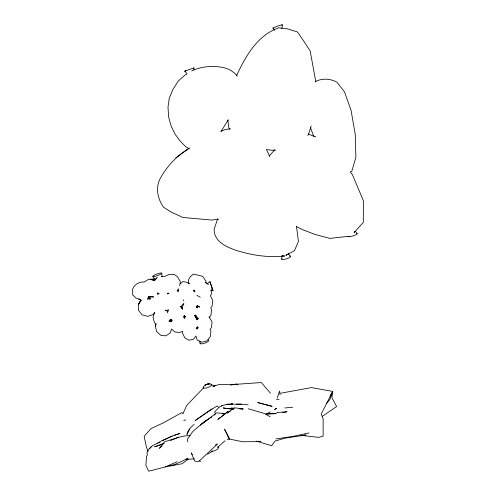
<?xml version="1.0" encoding="UTF-8"?>
<svg xmlns="http://www.w3.org/2000/svg" width="496" height="496" viewBox="0 0 496 496"><rect width="100%" height="100%" fill="white"/><g stroke="black" fill="none" stroke-linecap="round" stroke-linejoin="round"><path stroke-width="0.74" d="M193.682 291.071L193.707 290.11L194.575 290.439L194.829 291.871L194.575 290.439L194.55 291.4L193.552 290.526M207.173 283.576L209.951 281.672L213.001 290.6L210.688 290.823M193.936 69.942L193.893 67.915L184.686 71.126L187.104 73.885L184.518 75.454L178.194 81.084L172.899 89.478L169.254 98.227L168.008 107.099L168.578 116.833L171.225 126.344L175.293 134.484L180.37 141.366L186.068 147.014L188.889 148.434L189.391 148.168M179.626 285.715L180.408 281.778L177.525 276.762L174.344 274.536L169.21 274.338L164.771 276.439L161.175 276.377M282.298 24.8L282.119 27.578M183.421 300.781L183.483 299.789M281.703 259.148L282.094 255.39M182.565 309.355L182.64 306.261L183.886 303.577M280.73 393.21L311.414 387.593L332.717 391.431L331.917 397.581L336.623 406.546L322.288 416.386M149.786 299.937L150.437 297.829M178.138 289.664L178.38 291.4L177.475 290.774L178.399 288.622M167.468 312.833L168.28 310.068M184.878 316.243L184.444 317.682L183.886 316.281M185.213 316.479L184.413 317.725L184.865 316.262M311.184 126.009L308.487 134.453L307.737 135.377M330.082 396.031L332.717 391.431L329.958 399.367L326.281 403.713M277.134 398.232L279.657 390.991L280.085 394.94M171.331 319.585L170.612 321.594L169.235 320.912L169.105 321.228L170.103 319.653L172.137 320.602L170.866 321.811M189.683 429.021L186.967 434.521C187.556 430.187 191.078 427.106 194.153 424.34M156.06 323.919L155.279 326.058L156.686 331.551L160.735 335.29L165.875 335.854L170.153 333.033L171.554 329.009L174.716 331.936L179.843 332.5L182.621 331.26L182.491 333.039L184.847 337.9L189.057 340.25L193.521 339.196L195.889 336.021L197.172 340.008L201.736 342.228L206.72 340.994L210.236 336.784L210.936 331.192L210.025 329.344L211.37 327.732L212.077 322.121L209.3 317.062M148.595 298.735L149.017 297.594L150.09 298.22M214.731 415.189L215.413 413.379L214.613 411.959L219.213 407.123L222.425 405.579M184.413 318.395L184.958 316.708L184.413 317.725M171.306 319.56L170.55 321.532L169.235 320.912L170.19 321.637M217.688 218.742L214.129 229.226C213.981 241.645 226.387 246.971 236.301 250.437C251.925 255.235 268.311 257.87 284.648 256.004L282.292 255.762M154.696 312.399L152.991 317.13L154.405 322.654L155.955 324.086L155.279 326.058L155.899 324.719M197.898 317.886L197.055 319.765L198.183 318.55L197.799 318.624L195.697 314.873L194.953 315.592L197.148 319.635L198.183 318.55M197.78 327.106L196.955 328.953L197.774 327.075M228.34 119.728L220.863 131.775M182.869 413.763L186.8 405.325L203.658 387.742M154.547 312.66L153.283 314.458L147.727 316.374L142.054 314.762L138.434 310.229L138.322 304.711L140.759 300.049L135.805 297.922L132.748 294.94L132.556 289.168C134.515 284.456 139.134 281.567 144.237 281.995L148.434 279.384L153.537 278.994L154.423 280.556L155.019 279.304M155.13 279.105L155.025 279.434L152.886 276.501M236.511 75.789C245.489 56.315 257.368 35.272 278.783 27.801L287.37 28.842L297.395 31.899L303.019 39.971L310.18 50.908L315.84 82.026M332.717 391.431L321.253 414.005L323.156 418.897L323.113 436.213L318.488 437.36L300.886 435.302M167.493 293.985L168.039 292.944L169.068 293.713L167.567 293.285M180.296 283.737L182.968 281.53L187.197 282.367L189.509 283.706M196.627 328.426L197.476 327.149M197.755 306.447L196.931 307.625L196.261 306.609L197.234 305.741L199.677 307.055L197.513 305.809M198.313 327.534L197.91 328.098L197.241 327.025M154.423 280.556L154.857 279.98L153.537 278.994L154.461 280.488L157.164 277.617L154.299 280.438L150.579 279.36L154.299 280.438M221.204 131.118L225.606 129.444L230.28 128.898L229.741 129.121L228.879 128.08L227.893 120.206M209.467 317.149L210.924 315.394L211.631 309.746L210.719 307.88L212.071 306.249L212.778 300.582L210.341 295.647L211.377 294.227L211.228 288.746M149.742 448.496L152.638 445.582L160.537 441.725L157.74 443.139M188.728 148.546C176.378 155.992 166.445 166.761 159.706 179.496C155.434 188.796 157.846 198.989 163.444 207.142L171.238 212.096L182.937 217.471L211.848 220.063L218.668 219.127M226.66 413.025L227.986 411.5L217.806 419.436L220.708 417.341M269.39 155.837L274.499 150.015M197.352 327.013L196.571 327.85L196.937 328.885M151.478 446.431L148.589 449.512L147.083 452.315L147.269 455.384L146.518 456.246L145.905 465.49L148.719 471.2L174.685 464.566L187.959 458.403L185.547 459.463L194.432 458.825M217.62 443.883L198.722 461.509L194.767 461.144L191.22 452.848L192.361 454.745M197.972 306.974L197.067 307.935L196.261 306.373M217.508 447.485L225.029 440.733M162.161 445.879L159.427 448.303L164.74 441.638C173.147 439.537 181.207 435.395 190.042 435.705M206.317 419.982L192.783 431.508L187.463 439.227L187.773 441.868M215.469 444.999L216.622 444.025M225.246 413.608L221.259 416.993M229.543 438.644L227.317 439.76M188.096 459.259L182.063 463.729L169.527 466.141M194.029 67.94L193.353 68.312M175.751 157.97L189.249 148.168M209.975 418.097L200.359 425.06L216.591 412.858L224.973 413.596L222.152 413.726M212.164 408.915L195.288 420.478L207.471 411.953L217.118 405.957L218.314 406.999M288.275 253.964L285.845 255.366L294.432 250.778L298.418 241.453L296.472 226.133M275.627 150.077L271.783 150.245L266.402 149.501L269.83 156.742M204.829 385.15L206.863 384.437M276.241 408.592L275.658 408.964L276.154 408.642L275.689 408.282L276.241 408.592L274.586 409.498L274.889 409.405M191.648 70.947C200.204 66.836 210.192 65.776 219.592 66.948C226.622 67.648 232.81 70.568 237.317 76.055M207.669 454.187L212.598 451.106M230.262 411.178L227.112 413.081L234.565 407.768L243.077 408.952L239.047 408.754M210.564 417.762L211.749 417.086M266.594 413.949L275.485 413.658L277.518 412.498L286.998 411.773L282.683 412.48M265.837 414.284L270.202 411.897M206.999 384.338L206.578 384.549M171.3 440.057L172.602 439.413L170.488 440.293M209.572 383.743L207.836 384.307L208.754 383.954M172.186 436.071L161.727 440.888L172.186 436.071L179.98 433.448L174.642 435.172M172.912 439.673L178.448 437.156M165.466 466.872L177.122 461.714M205.139 385.398L205.834 385.094L204.879 385.473M315.134 81.716C322.009 77.996 330.181 78.511 336.97 82.187L344.546 91.996L351.081 110.434L355.248 134.379L355.899 157.102L351.813 171.281L350.213 171.951L352.476 174.753L363.444 200.936L363.289 222.382L354.138 232.556L355.173 231.223L357.108 233.492M207.086 384.319L205.177 384.952L207.068 384.375M161.312 444.552L164.071 443.492M164.002 443.48L154.591 446.815L160.642 444.782M165.112 310.645L168.485 309.901M226.827 404.407L227.404 404.246L221.359 405.902M186.019 70.866L184.686 71.126M183.805 420.403L185.826 419.957M309.002 432.927L292.962 436.381L275.968 438.904M209.151 383.805L205.431 384.772L206.224 384.642M230.547 385.156L236.821 383.935L237.9 385.076M279.012 399.485L276.632 399.683M349.147 236.276L329.852 238.39L314.929 234.397L301.952 229.412L296.41 226.548M148.874 298.58L150.282 298.449L148.254 297.668M284.766 407.972L292.634 407.272M209.07 383.687L207.694 383.879L208.928 383.929M236.759 384.27L261.311 382.54L270.506 393.223M148.248 298.586L150.282 298.449M214.402 386.347L212.883 386.44L219.48 384.4L235.991 384.326M266.501 413.943L275.485 413.658M248.13 404.823L241.36 404.178L227.738 404.209L232.196 404.203M236.524 404.153L241.36 404.178M304.457 435.011L305.933 435.042L284.791 438.197L275.038 441.062L271.659 445.724L256.209 441.087M234.106 408.313L231.117 408.096L234 408.338M239.339 408.685L243.077 408.952M161.572 276.408L162.025 276.458L161.777 273.215A4.78 0.843 -19.9 0 0 155.105 274.741A4.78 0.843 -19.9 0 0 154.938 276.346A4.78 0.843 -19.9 0 0 161.777 273.215M178.641 290.706L177.128 290.575L178.157 291.301M226.988 408.499L233.411 409.268L223.144 407.948L226.275 408.419M258.534 441.211L260.797 441.607L242.792 441.762L229.53 439.09L224.558 429.195L229.53 439.09L227.949 436.629M211.507 384.946L215.214 385.708M263.636 404.128L272.149 406.367L257.666 402.523L263.035 403.992M248.223 408.747L264.387 413.472L270.227 416.795M308.041 134.025L315.871 136.896M182.968 413.224L181.629 412.703L163.463 422.803L150.958 428.618L144.138 436.344L146.407 447.119L148.05 451.416M281.344 28.235L281.765 28.433M196.893 295.318L200.241 297.209M194.544 315.809L195.641 316.467L197.055 319.641M170.897 319.846L172.137 320.602L170.649 321.823L169.235 320.912M207.235 283.6L208.308 284.338L205.456 282.317M180.581 307.03L183.365 303.794L183.799 304.693M170.463 319.66L171.411 320.385M165.9 310.105L167.89 311.841M193.62 290.6L194.686 291.543M288.368 253.884L290.588 256.364M199.454 460.598L200.483 461.652M208.94 316.925L209.802 317.93M272.955 28.167L274.648 30.262M194.823 315.45L197.073 319.839M182.137 308.766L180.928 306.398L182.385 308.735M180.928 306.398L182.441 308.909M197.172 305.61L197.916 306.863L197.005 307.855L196.261 306.609M184.239 315.555L184.946 316.907L184.512 318.048L183.737 317.601L184.295 315.437L184.791 316.522L184.239 315.437M209.951 281.672L213.001 290.6M313.763 136.388L310.353 127.367M195.306 315.797L197.148 319.635M199.826 341.081L200.055 343.381M188.84 284.072L188.561 279.794L190.383 276.601L193.415 274.096L202.635 276.303L205.927 281.071L205.983 283.173M170.55 319.647L170.612 321.594L170.568 320.056M356.686 233.368A4.749 0.973 -17 0 1 353.716 235.712A4.749 0.973 -17 0 1 348.136 236.307M273.284 28.142A4.991 0.335 -19.4 0 1 277.63 26.127A4.991 0.335 -19.4 0 1 281.964 25.098M289.664 256.159A4.706 0.986 -18.1 0 1 289.503 257.542A4.706 0.986 -18.1 0 1 283.78 259.507A4.706 0.986 -18.1 0 1 281.995 258.794M208.196 339.896A4.675 1.29 -20 0 1 205.195 342.978A4.675 1.29 -20 0 1 200.173 342.99M217.825 446.716A4.47 1.804 -21.7 0 1 217.012 449.488A4.47 1.804 -21.7 0 1 211.457 451.242M209.343 384.078A4.514 1.482 -20.6 0 1 210.949 385.789A4.514 1.482 -20.6 0 1 204.761 388.232A4.514 1.482 -20.6 0 1 204.259 386.08M148.496 296.54L147.802 299.503L148.527 296.682L153.692 296.949L148.496 296.54M157.796 292.975L157.207 294.165L159.284 293.88L157.796 292.975M141 300.285L138.322 304.711L141.093 300.185L138.905 298.958L141 300.285M227.621 403.632L227.621 403.632M207.65 384.282L208.494 384.245L207.65 384.282M231.638 403.477L231.279 403.484L232.525 403.732L231.638 403.477"/></g></svg>
